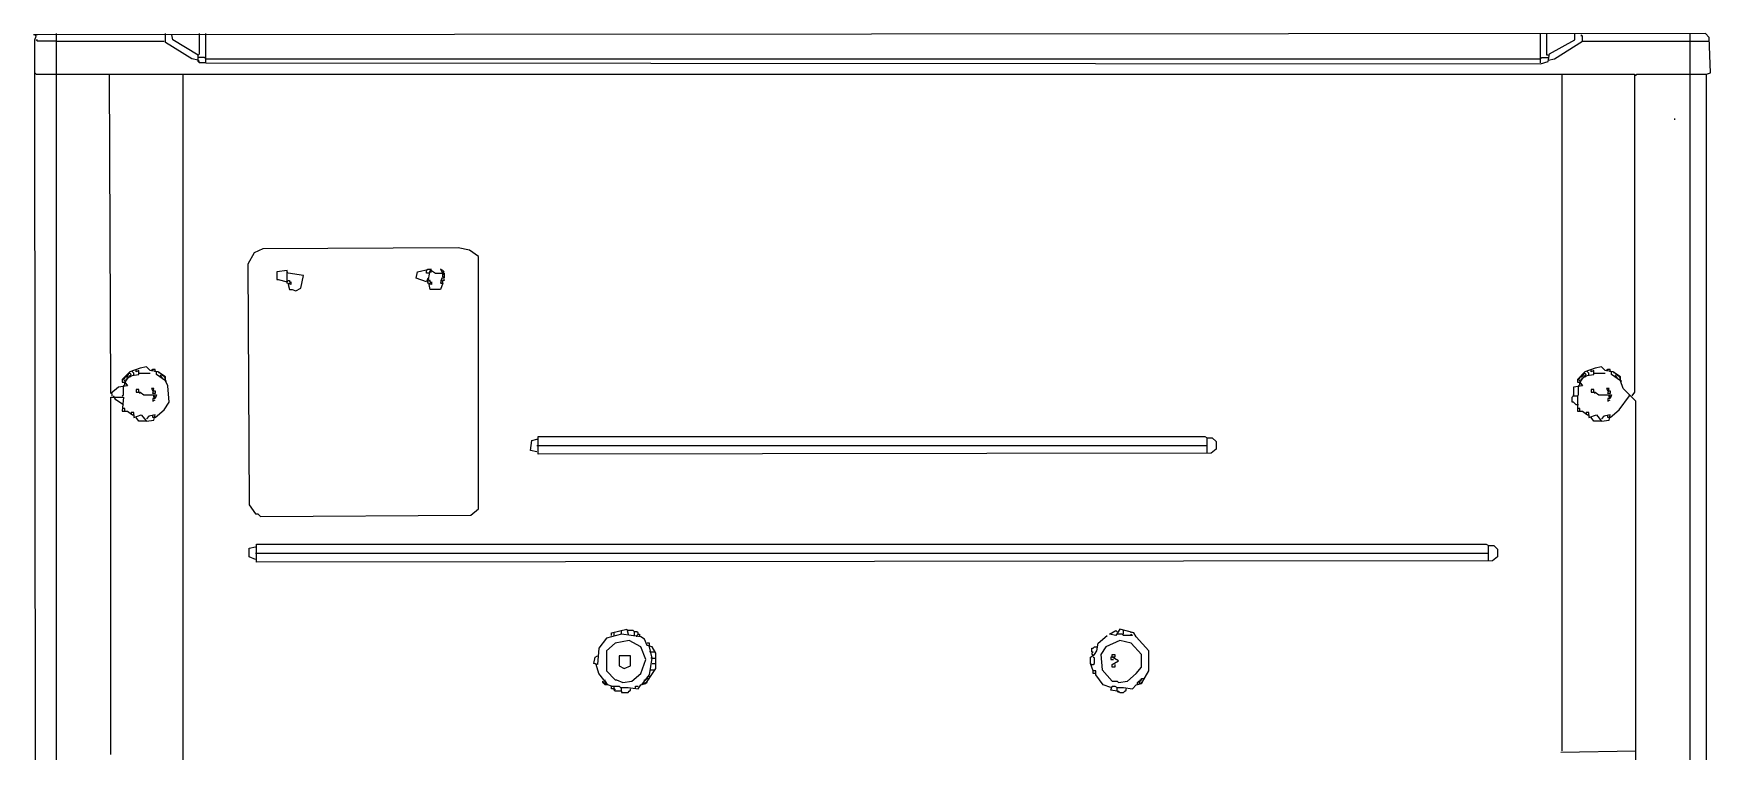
# Model space of a CAD drawing. Extents: x 3792242 to 5145247, y -1546315 to -1031918.
# Drawn here: x 3806018 to 3806952, y -1487821 to -1487421 of the extents above; entities that cross this region are included whole.
import ezdxf

# ---------------------------------------------------------------- set-up
doc = ezdxf.new("R2010")
doc.units = 0
doc.header["$MEASUREMENT"] = 0
doc.layers.add('ZZ-chladenie', color=133, linetype='CONTINUOUS')

msp = doc.modelspace()

# ---------------------------------------------------------------- linework, layer by layer
at = {"layer": 'ZZ-chladenie'}
for p, q in [((3806019.642, -1487421.473), (3806017.522, -1487421.473)), ((3806018.935, -1487422.179), (3806018.228, -1487421.473)), ((3806949.54, -1487420.766), (3806019.642, -1487421.473)), ((3806030.241, -1487845.27), (3806030.241, -1487420.766)), ((3806091.01, -1487421.473), (3806091.01, -1487420.766)), ((3806091.01, -1487425.713), (3806091.01, -1487421.473)), ((3806095.249, -1487424.299), (3806094.542, -1487421.473)), ((3806110.088, -1487432.072), (3806110.088, -1487420.766)), ((3806113.621, -1487437.018), (3806113.621, -1487420.766)), ((3806857.681, -1487437.018), (3806857.681, -1487420.766)), ((3806861.214, -1487432.779), (3806861.214, -1487420.766)), ((3806876.759, -1487421.473), (3806876.759, -1487420.766)), ((3806876.759, -1487424.299), (3806876.759, -1487421.473)), ((3806880.999, -1487422.179), (3806880.292, -1487421.473)), ((3806880.292, -1487421.473), (3806880.292, -1487422.179)), ((3806941.061, -1489110.27), (3806941.061, -1487420.766)), ((3806951.66, -1487422.886), (3806949.54, -1487420.766)), ((3806018.228, -1487424.299), (3806018.935, -1487422.179)), ((3806018.228, -1487441.965), (3806018.228, -1487424.299)), ((3806019.642, -1487425.006), (3806018.935, -1487424.299)), ((3806018.935, -1487424.299), (3806019.642, -1487424.299)), ((3806030.241, -1487425.006), (3806019.642, -1487425.006)), ((3806030.241, -1487425.006), (3806090.303, -1487425.006)), ((3806105.849, -1487434.899), (3806091.01, -1487425.713)), ((3806109.381, -1487432.779), (3806095.249, -1487424.299)), ((3806862.627, -1487432.072), (3806876.759, -1487424.299)), ((3806865.453, -1487434.899), (3806880.999, -1487425.006)), ((3806880.999, -1487425.006), (3806880.999, -1487422.179)), ((3806880.999, -1487425.006), (3806941.061, -1487425.006)), ((3806941.061, -1487425.006), (3806951.66, -1487425.006)), ((3806952.367, -1487442.671), (3806951.66, -1487422.886)), ((3806109.381, -1487435.605), (3806105.849, -1487434.899)), ((3806109.381, -1487432.779), (3806110.088, -1487432.072)), ((3806109.381, -1487436.312), (3806109.381, -1487432.779)), ((3806112.914, -1487434.192), (3806109.381, -1487434.192)), ((3806109.381, -1487435.605), (3806110.088, -1487436.312)), ((3806110.088, -1487437.018), (3806109.381, -1487436.312)), ((3806113.621, -1487437.018), (3806110.088, -1487437.018)), ((3806113.621, -1487434.899), (3806112.914, -1487434.192)), ((3806113.621, -1487434.899), (3806857.681, -1487434.899)), ((3806113.621, -1487437.018), (3806857.681, -1487437.725)), ((3806857.681, -1487434.899), (3806858.387, -1487434.192)), ((3806857.681, -1487437.725), (3806861.921, -1487436.312)), ((3806858.387, -1487434.192), (3806861.921, -1487434.192)), ((3806861.921, -1487432.779), (3806861.214, -1487432.779)), ((3806861.921, -1487436.312), (3806862.627, -1487432.072)), ((3806861.921, -1487435.605), (3806865.453, -1487434.899)), ((3806018.57, -1487845.27), (3806018.228, -1487441.965)), ((3806018.935, -1487443.378), (3806018.228, -1487442.671)), ((3806018.935, -1487443.378), (3806030.241, -1487443.378)), ((3806030.241, -1487443.378), (3806059.919, -1487443.378)), ((3806060.625, -1487621.444), (3806059.919, -1487443.378)), ((3806059.919, -1487443.378), (3806100.902, -1487443.378)), ((3806100.902, -1487845.27), (3806100.902, -1487443.378)), ((3806100.902, -1487443.378), (3806909.97, -1487443.378)), ((3806869.693, -1487820.707), (3806869.693, -1487443.378)), ((3806909.97, -1487443.378), (3806909.97, -1487620.737)), ((3806910.676, -1487444.084), (3806909.97, -1487444.084)), ((3806910.676, -1487444.084), (3806911.383, -1487443.378)), ((3806911.383, -1487443.378), (3806941.061, -1487443.378)), ((3806941.061, -1487443.378), (3806950.246, -1487443.378)), ((3806950.246, -1487443.378), (3806952.367, -1487442.671)), ((3806950.246, -1489110.27), (3806950.246, -1487443.378)), ((3806932.581, -1487468.816), (3806932.581, -1487468.109)), ((3806140.472, -1487543.01), (3806136.939, -1487549.37)), ((3806145.419, -1487540.89), (3806140.472, -1487543.01)), ((3806254.236, -1487540.183), (3806145.419, -1487540.89)), ((3806260.596, -1487541.597), (3806254.236, -1487540.183)), ((3806265.542, -1487545.13), (3806260.596, -1487541.597)), ((3806136.939, -1487549.37), (3806137.646, -1487683.625)), ((3806231.625, -1487553.609), (3806237.985, -1487552.196)), ((3806236.571, -1487552.902), (3806237.278, -1487552.196)), ((3806237.278, -1487552.196), (3806237.985, -1487552.196)), ((3806237.985, -1487552.196), (3806239.398, -1487552.196)), ((3806245.757, -1487552.902), (3806244.344, -1487552.196)), ((3806244.344, -1487552.196), (3806245.05, -1487553.609)), ((3806265.542, -1487685.745), (3806265.542, -1487545.13)), ((3806158.844, -1487552.902), (3806153.191, -1487553.609)), ((3806153.191, -1487553.609), (3806153.191, -1487557.849)), ((3806153.191, -1487557.849), (3806153.898, -1487557.849)), ((3806153.898, -1487557.849), (3806158.844, -1487559.262)), ((3806158.844, -1487559.968), (3806158.844, -1487552.902)), ((3806159.551, -1487554.315), (3806158.844, -1487553.609)), ((3806158.844, -1487559.262), (3806159.551, -1487558.555)), ((3806160.964, -1487560.675), (3806158.844, -1487559.968)), ((3806168.03, -1487555.729), (3806159.551, -1487554.315)), ((3806159.551, -1487558.555), (3806160.257, -1487558.555)), ((3806159.551, -1487560.675), (3806160.964, -1487559.262)), ((3806159.551, -1487560.675), (3806160.257, -1487563.501)), ((3806160.257, -1487558.555), (3806160.257, -1487559.262)), ((3806160.964, -1487559.262), (3806160.964, -1487560.675)), ((3806166.617, -1487562.795), (3806168.03, -1487555.729)), ((3806230.918, -1487557.142), (3806231.625, -1487553.609)), ((3806236.571, -1487559.262), (3806230.918, -1487557.142)), ((3806236.571, -1487554.315), (3806236.571, -1487552.902)), ((3806237.985, -1487554.315), (3806236.571, -1487554.315)), ((3806237.278, -1487557.142), (3806236.571, -1487559.262)), ((3806237.278, -1487559.968), (3806238.691, -1487552.902)), ((3806239.398, -1487560.675), (3806237.278, -1487559.968)), ((3806237.985, -1487554.315), (3806238.691, -1487553.609)), ((3806238.691, -1487558.555), (3806237.985, -1487558.555)), ((3806237.985, -1487558.555), (3806238.691, -1487559.262)), ((3806237.985, -1487560.675), (3806239.398, -1487559.262)), ((3806238.691, -1487563.501), (3806237.985, -1487560.675)), ((3806238.691, -1487552.902), (3806239.398, -1487552.902)), ((3806238.691, -1487553.609), (3806239.398, -1487553.609)), ((3806238.691, -1487559.262), (3806238.691, -1487558.555)), ((3806239.398, -1487552.902), (3806241.517, -1487554.315)), ((3806239.398, -1487559.262), (3806239.398, -1487560.675)), ((3806241.517, -1487554.315), (3806246.464, -1487554.315)), ((3806245.05, -1487557.142), (3806244.344, -1487559.968)), ((3806245.05, -1487558.555), (3806244.344, -1487558.555)), ((3806244.344, -1487559.968), (3806245.757, -1487559.968)), ((3806245.757, -1487559.968), (3806244.344, -1487563.501)), ((3806245.05, -1487553.609), (3806246.464, -1487553.609)), ((3806246.464, -1487557.142), (3806245.05, -1487557.142)), ((3806246.464, -1487553.609), (3806245.757, -1487552.902)), ((3806245.757, -1487556.435), (3806245.757, -1487555.022)), ((3806245.757, -1487555.022), (3806246.464, -1487555.022)), ((3806245.757, -1487556.435), (3806246.464, -1487556.435)), ((3806245.757, -1487558.555), (3806246.464, -1487557.849)), ((3806245.757, -1487559.968), (3806245.757, -1487558.555)), ((3806246.464, -1487558.555), (3806245.757, -1487558.555)), ((3806246.464, -1487554.315), (3806246.464, -1487557.142)), ((3806246.464, -1487557.849), (3806246.464, -1487558.555)), ((3806160.257, -1487563.501), (3806161.67, -1487563.501)), ((3806161.67, -1487563.501), (3806163.79, -1487564.208)), ((3806163.79, -1487564.208), (3806166.617, -1487562.795)), ((3806244.344, -1487563.501), (3806238.691, -1487563.501)), ((3806076.877, -1487607.311), (3806071.224, -1487609.431)), ((3806074.758, -1487609.431), (3806074.758, -1487608.018)), ((3806080.41, -1487606.605), (3806076.877, -1487607.311)), ((3806082.53, -1487608.724), (3806080.41, -1487606.605)), ((3806083.943, -1487608.018), (3806083.237, -1487608.724)), ((3806085.356, -1487608.018), (3806083.943, -1487608.018)), ((3806085.356, -1487609.431), (3806085.356, -1487608.018)), ((3806888.065, -1487607.311), (3806882.412, -1487609.431)), ((3806885.945, -1487609.431), (3806885.945, -1487608.018)), ((3806891.598, -1487606.605), (3806888.065, -1487607.311)), ((3806893.718, -1487608.724), (3806891.598, -1487606.605)), ((3806895.131, -1487608.018), (3806894.424, -1487608.724)), ((3806896.544, -1487608.018), (3806895.131, -1487608.018)), ((3806896.544, -1487609.431), (3806896.544, -1487608.018)), ((3806069.811, -1487617.204), (3806064.865, -1487617.91)), ((3806071.224, -1487609.431), (3806066.985, -1487613.671)), ((3806066.985, -1487613.671), (3806066.985, -1487615.084)), ((3806066.985, -1487615.084), (3806068.398, -1487615.084)), ((3806067.692, -1487613.671), (3806068.398, -1487612.964)), ((3806068.398, -1487614.377), (3806067.692, -1487613.671)), ((3806067.692, -1487617.204), (3806068.398, -1487616.497)), ((3806067.692, -1487622.15), (3806067.692, -1487617.204)), ((3806068.398, -1487615.084), (3806071.224, -1487611.551)), ((3806068.398, -1487612.964), (3806068.398, -1487612.258)), ((3806068.398, -1487612.258), (3806069.105, -1487612.258)), ((3806068.398, -1487615.084), (3806069.105, -1487614.377)), ((3806068.398, -1487616.497), (3806068.398, -1487615.084)), ((3806068.398, -1487615.084), (3806069.811, -1487617.204)), ((3806069.105, -1487612.258), (3806069.811, -1487611.551)), ((3806069.105, -1487613.671), (3806069.811, -1487612.964)), ((3806069.105, -1487614.377), (3806069.105, -1487613.671)), ((3806069.811, -1487611.551), (3806070.518, -1487610.844)), ((3806069.811, -1487612.964), (3806070.518, -1487612.258)), ((3806070.518, -1487610.844), (3806070.518, -1487610.138)), ((3806070.518, -1487610.138), (3806071.224, -1487610.138)), ((3806070.518, -1487612.258), (3806071.224, -1487612.258)), ((3806071.931, -1487610.844), (3806071.224, -1487610.138)), ((3806071.224, -1487611.551), (3806071.931, -1487610.844)), ((3806071.224, -1487611.551), (3806076.171, -1487610.844)), ((3806071.224, -1487612.258), (3806071.931, -1487611.551)), ((3806072.637, -1487609.431), (3806072.637, -1487608.724)), ((3806073.344, -1487610.138), (3806072.637, -1487609.431)), ((3806073.344, -1487611.551), (3806073.344, -1487610.138)), ((3806076.171, -1487608.724), (3806074.758, -1487609.431)), ((3806076.171, -1487610.844), (3806076.171, -1487608.724)), ((3806076.171, -1487610.138), (3806082.53, -1487610.138)), ((3806086.77, -1487609.431), (3806082.53, -1487608.724)), ((3806083.237, -1487608.724), (3806083.943, -1487608.724)), ((3806086.063, -1487610.844), (3806086.063, -1487609.431)), ((3806091.01, -1487614.377), (3806086.063, -1487610.844)), ((3806091.01, -1487612.258), (3806086.77, -1487609.431)), ((3806087.476, -1487610.138), (3806087.476, -1487609.431)), ((3806088.183, -1487611.551), (3806088.89, -1487610.844)), ((3806088.89, -1487612.258), (3806088.183, -1487611.551)), ((3806088.89, -1487610.844), (3806089.596, -1487611.551)), ((3806088.89, -1487612.964), (3806088.89, -1487612.258)), ((3806089.596, -1487612.964), (3806088.89, -1487612.964)), ((3806090.303, -1487611.551), (3806089.596, -1487611.551)), ((3806090.303, -1487612.258), (3806090.303, -1487611.551)), ((3806091.01, -1487612.964), (3806090.303, -1487612.258)), ((3806090.303, -1487613.671), (3806091.01, -1487612.964)), ((3806091.01, -1487614.377), (3806090.303, -1487613.671)), ((3806091.01, -1487614.377), (3806091.01, -1487612.258)), ((3806091.01, -1487614.377), (3806091.716, -1487614.377)), ((3806092.423, -1487617.204), (3806091.01, -1487614.377)), ((3806093.129, -1487626.39), (3806092.423, -1487617.204)), ((3806880.999, -1487617.204), (3806876.053, -1487617.91)), ((3806882.412, -1487609.431), (3806878.172, -1487613.671)), ((3806878.172, -1487613.671), (3806878.172, -1487615.084)), ((3806878.172, -1487615.084), (3806879.586, -1487615.084)), ((3806878.879, -1487613.671), (3806879.586, -1487612.964)), ((3806879.586, -1487614.377), (3806878.879, -1487613.671)), ((3806878.879, -1487617.204), (3806879.586, -1487616.497)), ((3806878.879, -1487622.15), (3806878.879, -1487617.204)), ((3806879.586, -1487615.084), (3806882.412, -1487611.551)), ((3806879.586, -1487612.964), (3806879.586, -1487612.258)), ((3806879.586, -1487612.258), (3806880.292, -1487612.258)), ((3806879.586, -1487615.084), (3806880.292, -1487614.377)), ((3806879.586, -1487616.497), (3806879.586, -1487615.084)), ((3806879.586, -1487615.084), (3806880.999, -1487617.204)), ((3806880.292, -1487612.258), (3806880.999, -1487611.551)), ((3806880.292, -1487613.671), (3806880.999, -1487612.964)), ((3806880.292, -1487614.377), (3806880.292, -1487613.671)), ((3806880.999, -1487611.551), (3806881.706, -1487610.844)), ((3806880.999, -1487612.964), (3806881.706, -1487612.258)), ((3806881.706, -1487610.844), (3806881.706, -1487610.138)), ((3806881.706, -1487610.138), (3806882.412, -1487610.138)), ((3806881.706, -1487612.258), (3806882.412, -1487612.258)), ((3806883.119, -1487610.844), (3806882.412, -1487610.138)), ((3806882.412, -1487611.551), (3806883.119, -1487610.844)), ((3806882.412, -1487611.551), (3806887.358, -1487610.844)), ((3806882.412, -1487612.258), (3806883.119, -1487611.551)), ((3806883.826, -1487609.431), (3806883.826, -1487608.724)), ((3806884.532, -1487610.138), (3806883.826, -1487609.431)), ((3806884.532, -1487611.551), (3806884.532, -1487610.138)), ((3806887.358, -1487608.724), (3806885.945, -1487609.431)), ((3806887.358, -1487610.844), (3806887.358, -1487608.724)), ((3806887.358, -1487610.138), (3806893.718, -1487610.138)), ((3806897.958, -1487609.431), (3806893.718, -1487608.724)), ((3806894.424, -1487608.724), (3806895.131, -1487608.724)), ((3806897.251, -1487610.844), (3806897.251, -1487609.431)), ((3806902.197, -1487614.377), (3806897.251, -1487610.844)), ((3806902.197, -1487612.258), (3806897.958, -1487609.431)), ((3806898.665, -1487610.138), (3806898.665, -1487609.431)), ((3806899.371, -1487611.551), (3806900.078, -1487610.844)), ((3806900.078, -1487612.258), (3806899.371, -1487611.551)), ((3806900.078, -1487610.844), (3806900.784, -1487611.551)), ((3806900.078, -1487612.964), (3806900.078, -1487612.258)), ((3806900.784, -1487612.964), (3806900.078, -1487612.964)), ((3806901.491, -1487611.551), (3806900.784, -1487611.551)), ((3806901.491, -1487612.258), (3806901.491, -1487611.551)), ((3806902.197, -1487612.964), (3806901.491, -1487612.258)), ((3806901.491, -1487613.671), (3806902.197, -1487612.964)), ((3806902.197, -1487614.377), (3806901.491, -1487613.671)), ((3806902.197, -1487614.377), (3806902.197, -1487612.258)), ((3806902.197, -1487614.377), (3806902.904, -1487614.377)), ((3806903.61, -1487618.617), (3806902.197, -1487614.377)), ((3806064.865, -1487617.91), (3806060.625, -1487621.444)), ((3806060.625, -1487822.827), (3806060.625, -1487623.563)), ((3806060.625, -1487623.563), (3806067.692, -1487623.563)), ((3806061.332, -1487622.857), (3806061.332, -1487621.444)), ((3806063.451, -1487624.976), (3806062.038, -1487622.857)), ((3806067.692, -1487627.803), (3806063.451, -1487624.976)), ((3806066.985, -1487622.857), (3806067.692, -1487622.15)), ((3806067.692, -1487623.563), (3806066.985, -1487631.336)), ((3806076.171, -1487619.324), (3806074.758, -1487619.324)), ((3806074.758, -1487619.324), (3806074.758, -1487620.737)), ((3806074.758, -1487620.737), (3806076.877, -1487620.737)), ((3806076.171, -1487620.737), (3806076.171, -1487619.324)), ((3806076.171, -1487620.737), (3806076.877, -1487621.444)), ((3806076.877, -1487620.737), (3806078.997, -1487622.15)), ((3806078.997, -1487622.15), (3806086.063, -1487622.15)), ((3806084.65, -1487618.617), (3806083.237, -1487618.617)), ((3806083.237, -1487618.617), (3806083.943, -1487620.031)), ((3806083.943, -1487621.444), (3806084.65, -1487618.617)), ((3806083.943, -1487620.031), (3806085.356, -1487620.031)), ((3806085.356, -1487621.444), (3806083.943, -1487621.444)), ((3806085.356, -1487624.27), (3806083.943, -1487624.27)), ((3806083.943, -1487624.27), (3806083.943, -1487625.683)), ((3806083.943, -1487625.683), (3806085.356, -1487624.976)), ((3806084.65, -1487623.563), (3806084.65, -1487622.857)), ((3806084.65, -1487622.857), (3806085.356, -1487623.563)), ((3806085.356, -1487623.563), (3806084.65, -1487623.563)), ((3806085.356, -1487620.031), (3806085.356, -1487621.444)), ((3806086.063, -1487622.15), (3806085.356, -1487624.27)), ((3806090.303, -1487630.629), (3806093.129, -1487626.39)), ((3806875.346, -1487623.563), (3806876.053, -1487622.857)), ((3806875.346, -1487626.39), (3806875.346, -1487623.563)), ((3806876.053, -1487626.39), (3806875.346, -1487626.39)), ((3806876.053, -1487617.91), (3806876.053, -1487622.857)), ((3806876.053, -1487622.857), (3806876.053, -1487622.15)), ((3806876.053, -1487622.857), (3806878.172, -1487622.857)), ((3806876.759, -1487627.097), (3806876.053, -1487626.39)), ((3806877.466, -1487627.803), (3806876.759, -1487627.097)), ((3806878.172, -1487622.857), (3806878.879, -1487622.15)), ((3806878.172, -1487622.857), (3806878.172, -1487631.336)), ((3806887.358, -1487619.324), (3806885.945, -1487619.324)), ((3806885.945, -1487619.324), (3806885.945, -1487620.737)), ((3806885.945, -1487620.737), (3806888.065, -1487620.737)), ((3806887.358, -1487620.737), (3806887.358, -1487619.324)), ((3806887.358, -1487620.737), (3806888.065, -1487621.444)), ((3806888.065, -1487620.737), (3806890.185, -1487622.15)), ((3806890.185, -1487622.15), (3806897.251, -1487622.15)), ((3806895.837, -1487618.617), (3806894.424, -1487618.617)), ((3806894.424, -1487618.617), (3806895.131, -1487620.031)), ((3806895.131, -1487621.444), (3806895.837, -1487618.617)), ((3806895.131, -1487620.031), (3806896.544, -1487620.031)), ((3806896.544, -1487621.444), (3806895.131, -1487621.444)), ((3806896.544, -1487624.27), (3806895.131, -1487624.27)), ((3806895.131, -1487624.27), (3806895.131, -1487625.683)), ((3806895.131, -1487625.683), (3806896.544, -1487624.976)), ((3806895.837, -1487623.563), (3806895.837, -1487622.857)), ((3806895.837, -1487622.857), (3806896.544, -1487623.563)), ((3806896.544, -1487623.563), (3806895.837, -1487623.563)), ((3806896.544, -1487620.031), (3806896.544, -1487621.444)), ((3806897.251, -1487622.15), (3806896.544, -1487624.27)), ((3806901.491, -1487630.629), (3806907.144, -1487622.857)), ((3806910.676, -1487625.683), (3806903.61, -1487618.617)), ((3806907.144, -1487622.857), (3806907.144, -1487622.15)), ((3806909.97, -1487620.737), (3806908.557, -1487622.857)), ((3806910.781, -1487845.27), (3806910.676, -1487625.683)), ((3806067.692, -1487629.923), (3806066.985, -1487629.923)), ((3806066.985, -1487631.336), (3806069.811, -1487631.336)), ((3806068.398, -1487629.923), (3806067.692, -1487629.923)), ((3806068.398, -1487631.336), (3806068.398, -1487629.923)), ((3806069.811, -1487631.336), (3806072.637, -1487633.456)), ((3806073.344, -1487632.042), (3806071.931, -1487632.042)), ((3806071.931, -1487632.042), (3806071.931, -1487632.749)), ((3806071.931, -1487632.749), (3806071.931, -1487633.456)), ((3806072.637, -1487633.456), (3806073.344, -1487633.456)), ((3806073.344, -1487633.456), (3806073.344, -1487632.042)), ((3806073.344, -1487633.456), (3806073.344, -1487634.869)), ((3806073.344, -1487634.869), (3806077.584, -1487633.456)), ((3806076.171, -1487636.989), (3806074.758, -1487634.869)), ((3806077.584, -1487633.456), (3806080.41, -1487636.989)), ((3806081.824, -1487634.163), (3806080.41, -1487635.576)), ((3806080.41, -1487636.989), (3806084.65, -1487636.282)), ((3806085.356, -1487633.456), (3806081.824, -1487634.163)), ((3806083.943, -1487634.869), (3806083.943, -1487633.456)), ((3806085.356, -1487634.869), (3806083.943, -1487634.869)), ((3806084.65, -1487636.282), (3806085.356, -1487633.456)), ((3806085.356, -1487634.869), (3806090.303, -1487630.629)), ((3806878.879, -1487627.803), (3806877.466, -1487627.803)), ((3806878.879, -1487629.923), (3806878.172, -1487629.923)), ((3806878.172, -1487631.336), (3806880.999, -1487631.336)), ((3806879.586, -1487629.923), (3806878.879, -1487629.923)), ((3806879.586, -1487631.336), (3806879.586, -1487629.923)), ((3806880.999, -1487631.336), (3806883.826, -1487633.456)), ((3806884.532, -1487632.042), (3806883.119, -1487632.042)), ((3806883.119, -1487632.042), (3806883.119, -1487632.749)), ((3806883.119, -1487632.749), (3806883.119, -1487633.456)), ((3806883.826, -1487633.456), (3806884.532, -1487633.456)), ((3806884.532, -1487633.456), (3806884.532, -1487632.042)), ((3806884.532, -1487633.456), (3806884.532, -1487634.869)), ((3806884.532, -1487634.869), (3806888.771, -1487633.456)), ((3806887.358, -1487636.989), (3806885.945, -1487634.869)), ((3806888.771, -1487633.456), (3806891.598, -1487636.989)), ((3806893.011, -1487634.163), (3806891.598, -1487635.576)), ((3806891.598, -1487636.989), (3806895.837, -1487636.282)), ((3806896.544, -1487633.456), (3806893.011, -1487634.163)), ((3806895.131, -1487634.869), (3806895.131, -1487633.456)), ((3806896.544, -1487634.869), (3806895.131, -1487634.869)), ((3806895.837, -1487636.282), (3806896.544, -1487633.456)), ((3806896.544, -1487634.869), (3806901.491, -1487630.629)), ((3806080.41, -1487636.989), (3806076.171, -1487636.989)), ((3806298.753, -1487655.36), (3806298.753, -1487645.468)), ((3806298.753, -1487645.468), (3806670.429, -1487645.468)), ((3806670.429, -1487645.468), (3806671.842, -1487646.175)), ((3806891.598, -1487636.989), (3806887.358, -1487636.989)), ((3806294.513, -1487653.241), (3806295.22, -1487647.588)), ((3806298.046, -1487653.947), (3806294.513, -1487653.241)), ((3806295.22, -1487647.588), (3806298.046, -1487646.881)), ((3806298.046, -1487646.881), (3806298.753, -1487646.881)), ((3806298.046, -1487650.415), (3806671.842, -1487650.415)), ((3806673.963, -1487654.654), (3806298.753, -1487655.36)), ((3806671.842, -1487654.654), (3806671.842, -1487646.175)), ((3806671.842, -1487646.175), (3806674.669, -1487646.175)), ((3806676.789, -1487652.534), (3806673.963, -1487654.654)), ((3806674.669, -1487646.175), (3806676.789, -1487648.294)), ((3806676.789, -1487648.294), (3806676.789, -1487652.534)), ((3806137.646, -1487683.625), (3806141.178, -1487688.571)), ((3806141.178, -1487688.571), (3806142.592, -1487688.571)), ((3806142.592, -1487688.571), (3806144.005, -1487689.985)), ((3806144.005, -1487689.985), (3806261.303, -1487689.278)), ((3806261.303, -1487689.278), (3806265.542, -1487685.745)), ((3806137.646, -1487707.65), (3806141.178, -1487706.943)), ((3806137.646, -1487712.596), (3806137.646, -1487707.65)), ((3806141.178, -1487706.943), (3806141.885, -1487706.943)), ((3806141.178, -1487710.476), (3806828.71, -1487710.476)), ((3806141.885, -1487715.423), (3806141.885, -1487705.53)), ((3806141.885, -1487705.53), (3806827.297, -1487705.53)), ((3806827.297, -1487705.53), (3806828.71, -1487706.237)), ((3806828.71, -1487714.716), (3806828.71, -1487706.237)), ((3806828.71, -1487706.237), (3806831.536, -1487706.237)), ((3806831.536, -1487706.237), (3806833.656, -1487708.356)), ((3806833.656, -1487708.356), (3806833.656, -1487712.596)), ((3806141.178, -1487714.01), (3806137.646, -1487712.596)), ((3806830.83, -1487714.716), (3806141.885, -1487715.423)), ((3806833.656, -1487712.596), (3806830.83, -1487714.716)), ((3806336.909, -1487757.819), (3806332.67, -1487763.472)), ((3806345.389, -1487755.699), (3806336.909, -1487757.819)), ((3806339.736, -1487754.993), (3806348.215, -1487752.873)), ((3806339.736, -1487756.406), (3806339.736, -1487754.993)), ((3806341.149, -1487756.406), (3806341.149, -1487754.993)), ((3806345.389, -1487755.699), (3806345.389, -1487753.58)), ((3806355.988, -1487757.112), (3806345.389, -1487755.699)), ((3806348.215, -1487752.873), (3806348.922, -1487755.699)), ((3806351.748, -1487753.58), (3806348.922, -1487753.58)), ((3806352.455, -1487754.286), (3806351.748, -1487753.58)), ((3806353.868, -1487754.286), (3806352.455, -1487754.286)), ((3806352.455, -1487756.406), (3806352.455, -1487754.286)), ((3806354.575, -1487754.993), (3806353.868, -1487754.286)), ((3806353.868, -1487756.406), (3806354.575, -1487755.699)), ((3806353.868, -1487757.112), (3806353.868, -1487756.406)), ((3806354.575, -1487755.699), (3806354.575, -1487754.993)), ((3806354.575, -1487755.699), (3806355.282, -1487755.699)), ((3806355.282, -1487755.699), (3806355.282, -1487757.112)), ((3806358.108, -1487758.526), (3806355.988, -1487757.112)), ((3806611.074, -1487760.646), (3806616.02, -1487756.406)), ((3806617.434, -1487755.699), (3806620.967, -1487753.58)), ((3806620.967, -1487756.406), (3806617.434, -1487755.699)), ((3806623.086, -1487752.873), (3806620.967, -1487756.406)), ((3806620.967, -1487753.58), (3806621.673, -1487754.286)), ((3806624.499, -1487755.699), (3806621.673, -1487755.699)), ((3806630.859, -1487754.993), (3806623.086, -1487752.873)), ((3806625.206, -1487756.406), (3806624.499, -1487755.699)), ((3806625.206, -1487755.699), (3806625.206, -1487753.58)), ((3806630.152, -1487756.406), (3806625.206, -1487756.406)), ((3806629.446, -1487754.993), (3806629.446, -1487754.286)), ((3806629.446, -1487756.406), (3806629.446, -1487755.699)), ((3806629.446, -1487755.699), (3806630.152, -1487756.406)), ((3806632.272, -1487757.112), (3806630.859, -1487754.993)), ((3806639.338, -1487764.885), (3806632.272, -1487757.112)), ((3806332.67, -1487763.472), (3806331.964, -1487772.658)), ((3806341.856, -1487760.646), (3806336.909, -1487764.885)), ((3806336.909, -1487764.885), (3806336.909, -1487776.191)), ((3806349.628, -1487759.233), (3806341.856, -1487760.646)), ((3806355.988, -1487762.765), (3806349.628, -1487759.233)), ((3806358.814, -1487769.832), (3806355.988, -1487762.765)), ((3806359.521, -1487762.059), (3806358.108, -1487758.526)), ((3806360.934, -1487760.646), (3806359.521, -1487760.646)), ((3806362.348, -1487762.765), (3806359.521, -1487762.059)), ((3806360.934, -1487762.765), (3806360.934, -1487760.646)), ((3806362.348, -1487769.125), (3806360.934, -1487762.765)), ((3806361.641, -1487765.592), (3806360.934, -1487765.592)), ((3806361.641, -1487765.592), (3806363.761, -1487765.592)), ((3806364.467, -1487766.299), (3806362.348, -1487762.765)), ((3806364.467, -1487774.778), (3806364.467, -1487766.299)), ((3806606.834, -1487768.418), (3806608.954, -1487767.005)), ((3806607.541, -1487765.592), (3806607.541, -1487763.472)), ((3806607.541, -1487763.472), (3806608.247, -1487763.472)), ((3806607.541, -1487765.592), (3806608.247, -1487765.592)), ((3806608.247, -1487765.592), (3806607.541, -1487766.299)), ((3806607.541, -1487766.299), (3806607.541, -1487767.005)), ((3806607.541, -1487767.005), (3806608.247, -1487767.005)), ((3806608.247, -1487763.472), (3806608.954, -1487762.765)), ((3806608.954, -1487762.765), (3806610.368, -1487762.765)), ((3806608.954, -1487767.005), (3806610.368, -1487764.885)), ((3806610.368, -1487764.885), (3806611.074, -1487760.646)), ((3806615.314, -1487762.765), (3806612.487, -1487767.005)), ((3806612.487, -1487767.005), (3806613.194, -1487775.485)), ((3806623.086, -1487759.233), (3806615.314, -1487762.765)), ((3806618.847, -1487768.418), (3806618.847, -1487767.005)), ((3806618.847, -1487767.005), (3806620.26, -1487767.005)), ((3806620.26, -1487767.005), (3806620.26, -1487768.418)), ((3806629.446, -1487760.646), (3806623.086, -1487759.233)), ((3806635.099, -1487767.005), (3806629.446, -1487760.646)), ((3806635.099, -1487774.071), (3806635.099, -1487767.005)), ((3806639.338, -1487776.191), (3806639.338, -1487764.885)), ((3806329.843, -1487771.951), (3806330.55, -1487768.418)), ((3806331.964, -1487772.658), (3806329.843, -1487771.951)), ((3806330.55, -1487768.418), (3806331.964, -1487767.712)), ((3806331.257, -1487772.658), (3806330.55, -1487771.951)), ((3806332.67, -1487777.604), (3806331.257, -1487772.658)), ((3806336.909, -1487776.191), (3806341.856, -1487781.137)), ((3806350.335, -1487767.712), (3806343.975, -1487767.712)), ((3806343.975, -1487767.712), (3806343.975, -1487773.364)), ((3806343.975, -1487773.364), (3806346.802, -1487774.778)), ((3806346.802, -1487774.778), (3806350.335, -1487773.364)), ((3806350.335, -1487773.364), (3806350.335, -1487767.712)), ((3806355.988, -1487777.604), (3806358.814, -1487769.832)), ((3806358.814, -1487783.257), (3806364.467, -1487774.778)), ((3806360.934, -1487778.311), (3806362.348, -1487769.125)), ((3806362.348, -1487769.125), (3806361.641, -1487769.125)), ((3806361.641, -1487775.485), (3806363.761, -1487775.485)), ((3806362.348, -1487769.125), (3806364.467, -1487769.125)), ((3806362.348, -1487771.951), (3806364.467, -1487771.951)), ((3806606.834, -1487771.951), (3806606.834, -1487768.418)), ((3806608.247, -1487776.191), (3806606.834, -1487771.951)), ((3806607.541, -1487772.658), (3806606.834, -1487772.658)), ((3806607.541, -1487772.658), (3806608.247, -1487772.658)), ((3806608.954, -1487769.125), (3806608.247, -1487768.418)), ((3806608.247, -1487772.658), (3806608.954, -1487771.951)), ((3806608.247, -1487777.604), (3806608.247, -1487776.191)), ((3806609.661, -1487776.191), (3806608.247, -1487776.191)), ((3806608.954, -1487771.951), (3806608.954, -1487769.125)), ((3806609.661, -1487778.311), (3806609.661, -1487776.191)), ((3806613.194, -1487775.485), (3806618.847, -1487781.844)), ((3806618.847, -1487768.418), (3806618.14, -1487768.418)), ((3806618.14, -1487768.418), (3806618.14, -1487769.832)), ((3806618.14, -1487769.832), (3806619.554, -1487769.832)), ((3806622.38, -1487770.538), (3806618.847, -1487768.418)), ((3806620.26, -1487768.418), (3806618.847, -1487768.418)), ((3806618.847, -1487772.658), (3806622.38, -1487770.538)), ((3806618.847, -1487774.071), (3806618.847, -1487772.658)), ((3806620.26, -1487774.071), (3806618.847, -1487774.071)), ((3806620.26, -1487772.658), (3806620.26, -1487774.071)), ((3806632.272, -1487777.604), (3806635.099, -1487774.071)), ((3806635.099, -1487783.257), (3806639.338, -1487776.191)), ((3806335.496, -1487781.137), (3806332.67, -1487777.604)), ((3806335.496, -1487782.551), (3806334.79, -1487781.844)), ((3806334.79, -1487781.844), (3806334.79, -1487782.551)), ((3806334.79, -1487782.551), (3806335.496, -1487782.551)), ((3806337.616, -1487783.964), (3806335.496, -1487781.137)), ((3806335.496, -1487782.551), (3806336.203, -1487783.257)), ((3806335.496, -1487783.257), (3806335.496, -1487782.551)), ((3806336.203, -1487783.964), (3806335.496, -1487783.257)), ((3806336.203, -1487781.844), (3806336.203, -1487781.137)), ((3806336.909, -1487782.551), (3806336.203, -1487781.844)), ((3806336.203, -1487783.257), (3806336.909, -1487782.551)), ((3806336.203, -1487783.257), (3806336.909, -1487782.551)), ((3806337.616, -1487783.964), (3806336.203, -1487783.964)), ((3806339.736, -1487784.67), (3806337.616, -1487783.964)), ((3806339.736, -1487786.083), (3806339.736, -1487784.67)), ((3806339.736, -1487784.67), (3806341.149, -1487784.67)), ((3806341.149, -1487786.083), (3806339.736, -1487786.083)), ((3806341.149, -1487786.79), (3806341.149, -1487784.67)), ((3806341.149, -1487784.67), (3806343.975, -1487784.67)), ((3806341.149, -1487786.083), (3806341.856, -1487786.79)), ((3806341.856, -1487781.137), (3806342.562, -1487781.137)), ((3806342.562, -1487781.137), (3806346.096, -1487782.551)), ((3806343.975, -1487784.67), (3806344.682, -1487785.377)), ((3806344.682, -1487785.377), (3806345.389, -1487785.377)), ((3806345.389, -1487787.496), (3806345.389, -1487785.377)), ((3806345.389, -1487785.377), (3806348.922, -1487785.377)), ((3806346.096, -1487782.551), (3806351.042, -1487781.844)), ((3806348.922, -1487785.377), (3806354.575, -1487786.083)), ((3806350.335, -1487786.79), (3806350.335, -1487786.083)), ((3806351.042, -1487781.844), (3806355.988, -1487777.604)), ((3806353.162, -1487786.083), (3806353.162, -1487784.67)), ((3806353.162, -1487784.67), (3806354.575, -1487784.67)), ((3806354.575, -1487786.083), (3806355.988, -1487783.964)), ((3806355.988, -1487783.964), (3806358.814, -1487783.257)), ((3806356.695, -1487783.964), (3806358.108, -1487781.844)), ((3806357.401, -1487782.551), (3806358.108, -1487781.844)), ((3806357.401, -1487782.551), (3806358.108, -1487783.257)), ((3806358.108, -1487783.257), (3806357.401, -1487782.551)), ((3806358.108, -1487781.844), (3806360.934, -1487778.311)), ((3806358.108, -1487781.844), (3806358.108, -1487781.137)), ((3806358.108, -1487781.137), (3806358.814, -1487781.137)), ((3806358.108, -1487783.257), (3806358.814, -1487782.551)), ((3806358.814, -1487781.137), (3806359.521, -1487780.43)), ((3806358.814, -1487782.551), (3806359.521, -1487782.551)), ((3806359.521, -1487780.43), (3806360.227, -1487780.43)), ((3806359.521, -1487782.551), (3806359.521, -1487781.844)), ((3806360.227, -1487779.017), (3806360.934, -1487778.311)), ((3806360.934, -1487779.724), (3806360.227, -1487779.017)), ((3806360.227, -1487780.43), (3806360.934, -1487780.43)), ((3806360.934, -1487780.43), (3806360.934, -1487779.724)), ((3806609.661, -1487777.604), (3806608.247, -1487777.604)), ((3806613.9, -1487783.964), (3806609.661, -1487778.311)), ((3806618.14, -1487785.377), (3806613.9, -1487783.964)), ((3806618.14, -1487786.79), (3806618.847, -1487784.67)), ((3806618.847, -1487781.844), (3806621.673, -1487781.844)), ((3806618.847, -1487784.67), (3806620.26, -1487784.67)), ((3806620.26, -1487784.67), (3806621.673, -1487785.377)), ((3806621.673, -1487781.844), (3806622.38, -1487782.551)), ((3806621.673, -1487787.496), (3806621.673, -1487785.377)), ((3806621.673, -1487785.377), (3806625.206, -1487785.377)), ((3806622.38, -1487782.551), (3806627.326, -1487781.844)), ((3806625.206, -1487785.377), (3806630.152, -1487786.083)), ((3806626.62, -1487786.79), (3806626.62, -1487786.083)), ((3806627.326, -1487781.844), (3806632.272, -1487777.604)), ((3806630.152, -1487786.083), (3806632.272, -1487783.964)), ((3806632.272, -1487783.964), (3806635.099, -1487783.257)), ((3806632.979, -1487782.551), (3806633.686, -1487781.844)), ((3806632.979, -1487783.964), (3806632.979, -1487782.551)), ((3806633.686, -1487782.551), (3806634.393, -1487781.844)), ((3806633.686, -1487781.844), (3806634.393, -1487781.844)), ((3806633.686, -1487782.551), (3806634.393, -1487783.257)), ((3806634.393, -1487783.257), (3806633.686, -1487782.551)), ((3806634.393, -1487781.844), (3806634.393, -1487781.137)), ((3806634.393, -1487781.137), (3806635.099, -1487781.137)), ((3806634.393, -1487781.844), (3806635.099, -1487781.137)), ((3806634.393, -1487783.257), (3806635.099, -1487782.551)), ((3806635.099, -1487781.137), (3806635.099, -1487780.43)), ((3806635.099, -1487780.43), (3806636.512, -1487780.43)), ((3806635.099, -1487782.551), (3806635.806, -1487782.551)), ((3806635.806, -1487782.551), (3806635.806, -1487781.844)), ((3806636.512, -1487780.43), (3806637.219, -1487779.724)), ((3806341.856, -1487787.496), (3806341.149, -1487786.79)), ((3806345.389, -1487787.496), (3806341.856, -1487787.496)), ((3806345.389, -1487787.496), (3806345.389, -1487788.203)), ((3806345.389, -1487788.203), (3806348.922, -1487788.203)), ((3806348.922, -1487788.203), (3806349.628, -1487787.496)), ((3806349.628, -1487787.496), (3806350.335, -1487786.79)), ((3806621.673, -1487787.496), (3806618.14, -1487786.79)), ((3806621.673, -1487787.496), (3806622.38, -1487788.203)), ((3806621.673, -1487787.496), (3806622.38, -1487787.496)), ((3806622.38, -1487787.496), (3806623.086, -1487788.203)), ((3806623.086, -1487788.203), (3806625.206, -1487788.203)), ((3806625.206, -1487788.203), (3806625.913, -1487787.496)), ((3806625.913, -1487787.496), (3806626.62, -1487786.79)), ((3806868.987, -1487821.414), (3806910.676, -1487820.707))]:
    msp.add_line(p, q, dxfattribs=at)

doc.saveas('drawing.dxf')
